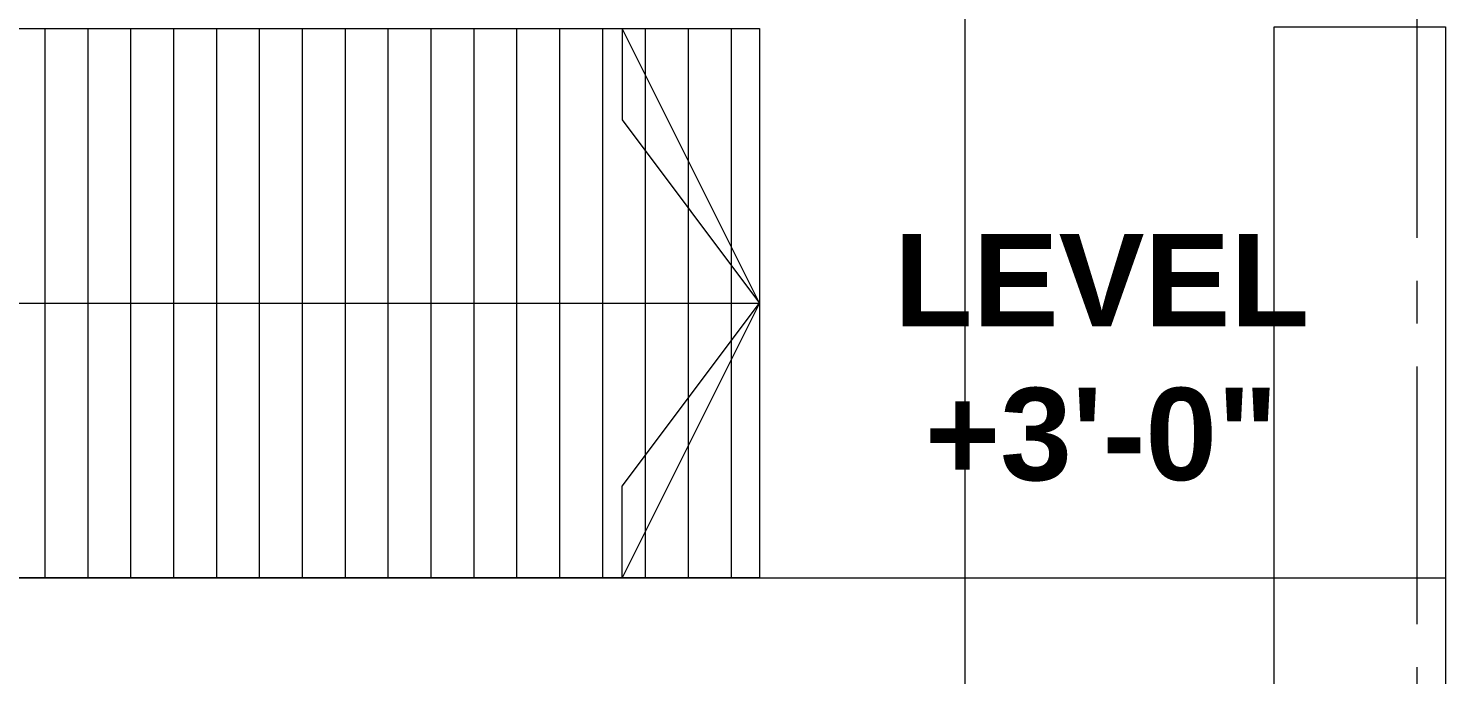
# Model space of a CAD drawing. Header units: feet. Extents: x 25261344 to 25389498, y 30010528 to 30074588.
# Drawn here: x 25355377.8 to 25355501.8, y 30072165.2 to 30072221.7 of the extents above; entities that cross this region are included whole.
import ezdxf

# ---------------------------------------------------------------- set-up
doc = ezdxf.new("R2010")
doc.units = ezdxf.units.FT
doc.header["$LTSCALE"] = 30
doc.header["$MEASUREMENT"] = 0
doc.linetypes.add('CENTER2', pattern=[1.125, 0.75, -0.125, 0.125, -0.125])
doc.layers.get('0').update_dxf_attribs({"lineweight": 5})
for name, color, linetype, lineweight in [('Floor Case', 251, 'Continuous', 13), ('GRADE BEAM', 2, 'Continuous', 20), ('grid text', 252, 'CENTER2', 9), ('LINE', 193, 'Continuous', 9), ('Ramp', 252, 'Continuous', 9), ('TEXT', 7, 'Continuous', 18)]:
    doc.layers.add(name, color=color, linetype=linetype, lineweight=lineweight)
doc.styles.add('NARROW', font='ARIALN.TTF')

# ---------------------------------------------------------------- blocks, each defined once
blk = doc.blocks.new('DFGDFG')
at = {"layer": 'grid text'}
blk.add_line((25353260.40450277, 30071967.15876193), (25353260.40450277, 30072999.78146425), dxfattribs=at)
blk = doc.blocks.new('1 B')
at = {"layer": 'GRADE BEAM'}
blk.add_lwpolyline([(25350192.1477823, 30068774.69180704), (25350207.1477823, 30068774.69180704), (25350207.1477823, 30068577.06962347), (25350192.14776508, 30068577.06962347)], close=True, dxfattribs=at)

msp = doc.modelspace()

# ---------------------------------------------------------------- hatches: boundary and pattern name
at = {"layer": 'Ramp', "ltscale": 0.04}
h = msp.add_hatch(dxfattribs=at)
h.set_pattern_fill('ANSI31', color=256, scale=30, angle=45)
h.set_pattern_definition([(90, (25039250.54692337, 30104812.70142928), (-3.75, 0), [])])
h.paths.add_polyline_path([(25355369.75490621, 30072221.69916613), (25355441.75490612, 30072221.69916601), (25355441.75490612, 30072173.69916601), (25355369.75490621, 30072173.69916613)])

# ---------------------------------------------------------------- linework, layer by layer
at = {"linetype": 'CENTER2', "ltscale": 10}
msp.add_line((25355459.73118271, 30072144.55581386), (25355459.73118269, 30072508.4516554), dxfattribs=at)
at = {"layer": 'Floor Case', "ltscale": 0.04}
msp.add_lwpolyline([(25355369.75490621, 30072173.69916613), (25355501.75490615, 30072173.69916613), (25355501.75490615, 30071929.69916595), (25355369.75490621, 30071929.69916595)], close=True, dxfattribs=at)
at = {"layer": 'LINE', "color": 0, "ltscale": 10}
msp.add_lwpolyline([(25355441.75490612, 30072197.69916615), (25355429.75490613, 30072221.69916613), (25355429.75490613, 30072213.69916614), (25355441.75490612, 30072197.69916615), (25355429.75490612, 30072173.69916613), (25355429.75490612, 30072181.69916614)], close=True, dxfattribs=at)
msp.add_lwpolyline([(25355504.25521398, 30071905.78779247), (25355345.75490621, 30071905.78779247), (25355345.75490621, 30072197.69916588), (25355441.75490612, 30072197.69916613), (25355441.75490612, 30072197.69916613), (25355441.75490612, 30072197.69916613), (25355441.75490612, 30072197.69916613)], dxfattribs=at)
at = {"layer": 'Ramp', "ltscale": 0.04}
msp.add_lwpolyline([(25355369.75490621, 30072221.69916613), (25355441.75490612, 30072221.69916601), (25355441.75490612, 30072173.69916601), (25355369.75490621, 30072173.69916613)], close=True, dxfattribs=at)

# ---------------------------------------------------------------- block references
msp.add_blockref('DFGDFG', (2238.85040345788, 2.123415470123291e-07))
at = {"layer": 'GRADE BEAM'}
msp.add_blockref('1 B', (5294.607123792171, 3447.129543632269), dxfattribs=at)

# ---------------------------------------------------------------- texts
at = {"layer": 'TEXT', "ltscale": 0.3, "insert": (25355471.6677888, 30072203.74367414), "char_height": 8.064, "width": 55.10434810601846, "attachment_point": 2, "style": 'NARROW'}
msp.add_mtext('{\\fArial|b1|i0|c0|p34;LEVEL\\P+3\'-0"}', dxfattribs=at)

doc.saveas('drawing.dxf')
